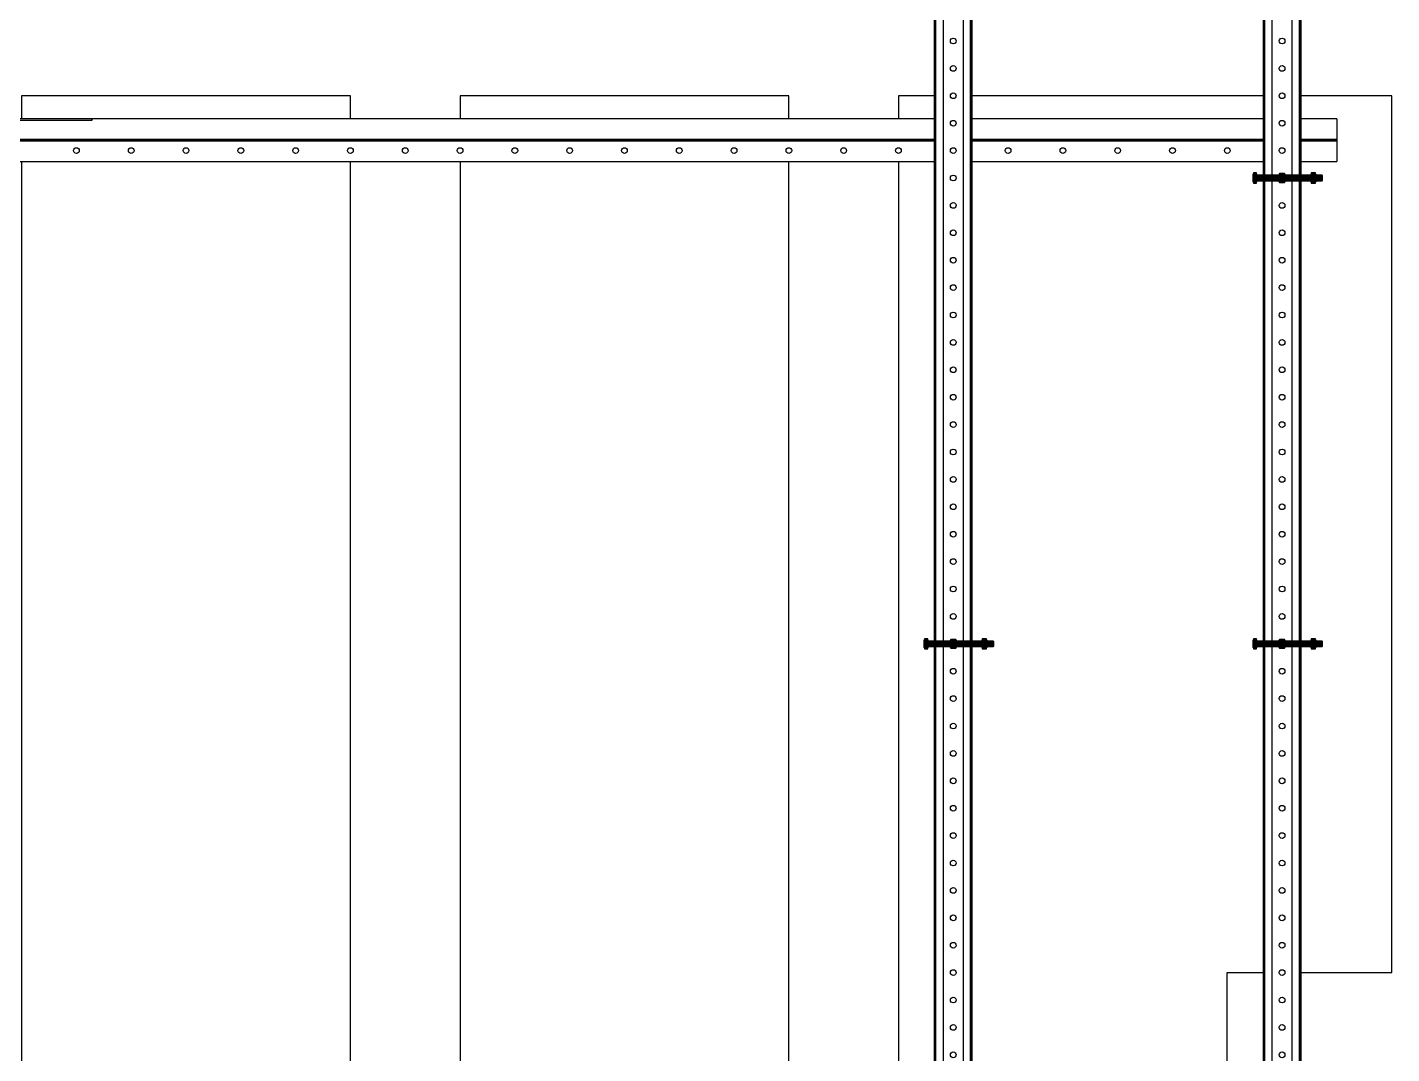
# Model space of a CAD drawing. Header units: millimetres. Extents: x -962357 to -591296, y -223672 to 59420.
# Drawn here: x -790525 to -789280, y -173343 to -172406 of the extents above; entities that cross this region are included whole.
import ezdxf

# ---------------------------------------------------------------- set-up
doc = ezdxf.new("R2010")
doc.units = ezdxf.units.MM
for name, color, linetype in [('000 - H A T C H', 8, 'Continuous'), ('000 - WIPEOUT', 250, 'Continuous'), ('001 - ASCESSORIES', 251, 'Continuous'), ('A11_ALU.SOLID SHEET', 2, 'Continuous')]:
    doc.layers.add(name, color=color, linetype=linetype)
pattern_1 = [(110, (-0.5, 0), (-0.939693, -0.34202), []), (110, (-0.2012, 0.6409), (-0.939693, -0.34202), [1.25, -0.25, 0, -0.25])]

# ---------------------------------------------------------------- blocks, each defined once
blk = doc.blocks.new('*U4870')
at = {"color": 3}
for points in [[(-875, -250), (875, -250), (875, -550), (-875, -550)], [(-875, -650), (875, -650), (875, -950), (-875, -950)]]:
    blk.add_wipeout(points, dxfattribs=at).dxf.layer = '000 - WIPEOUT'
at = {"layer": 'A11_ALU.SOLID SHEET', "color": 0, "linetype": 'ByBlock'}
for points in [[(-875, -550), (875, -550), (875, -250), (-875, -250)], [(-875, -950), (875, -950), (875, -650), (-875, -650)]]:
    blk.add_lwpolyline(points, close=True, dxfattribs=at)
blk = doc.blocks.new('*U4898')
at = {"color": 1}
blk.add_wipeout([(-1200, 0), (1200, 0), (1200, -39), (-1200, -39)], dxfattribs=at).dxf.layer = '000 - WIPEOUT'
at = {"layer": '001 - ASCESSORIES', "linetype": 'ByBlock'}
for p, q in [((-1200, -20), (-1200, 0)), ((1200, -18.8), (-1200, -18.8))]:
    blk.add_line(p, q, dxfattribs=at)
at = {"layer": '001 - ASCESSORIES'}
blk.add_line((1200, -20), (-1200, -20), dxfattribs=at)
at = {"layer": '001 - ASCESSORIES', "color": 0}
blk.add_line((-1200, -39), (-1200, -20), dxfattribs=at)
for points in [[(1200, 0), (-1200, 0)], [(-1200, -20), (1200, -20)]]:
    blk.add_lwpolyline(points, dxfattribs=at)
at = {"layer": '001 - ASCESSORIES'}
for points in [[(1200, -20), (-1200, -20)], [(-1200, -39), (1200, -39)]]:
    blk.add_lwpolyline(points, dxfattribs=at)
at = {"layer": '001 - ASCESSORIES', "color": 2}
for points in [[(-64.4, -37.8), (-64.4, -39), (63.8, -39), (63.8, -37.8)], [(-64.1, -37.8), (-64.1, -39), (64.1, -39), (64.1, -37.8)]]:
    blk.add_lwpolyline(points, close=True, dxfattribs=at)
at = {"layer": '001 - ASCESSORIES'}
for centre in [(-1150, -10), (-1100, -10), (-1050, -10), (-1000, -10), (-950, -10), (-900, -10), (-850, -10), (-800, -10), (-750, -10), (-700, -10), (-650, -10), (-600, -10), (-550, -10), (-500, -10), (-450, -10), (-400, -10), (-350, -10), (-300, -10), (-250, -10), (-200, -10), (-150, -10), (-100, -10), (-50, -10)]:
    blk.add_circle(centre, 2.6, dxfattribs=at)
blk = doc.blocks.new('000 - ASSCESSORIES_FAMELINE_GALV.BRACKET_FITTING_U-PROFILE_CC-01_TOP_VIEW')
at = {"color": 6}
blk.add_wipeout([(1500, -17), (-1500, -17), (-1500, 17), (1500, 17)], dxfattribs=at).dxf.layer = '000 - WIPEOUT'
at = {"layer": '001 - ASCESSORIES', "color": 0, "linetype": 'ByBlock'}
for p, q in [((1500, 15.8), (-1500, 15.8)), ((1500, -15.8), (-1500, -15.8))]:
    blk.add_line(p, q, dxfattribs=at)
at = {"layer": '001 - ASCESSORIES', "color": 1}
blk.add_lwpolyline([(1500, 17), (1500, -17), (-1500, -17), (-1500, 17)], close=True, dxfattribs=at)
at = {"layer": '001 - ASCESSORIES', "color": 0, "linetype": 'ByBlock'}
for points in [[(-1500, 17), (-1500, 9), (1500, 9), (1500, 17)], [(-1500, -9), (-1500, -17), (1500, -17), (1500, -9)]]:
    blk.add_lwpolyline(points, close=True, dxfattribs=at)
at = {"layer": '001 - ASCESSORIES', "color": 1, "linetype": 'Continuous'}
for centre in [(-675, 0), (-650, 0), (-625, 0), (-600, 0), (-575, 0), (-550, 0), (-525, 0), (-500, 0), (-475, 0), (-450, 0), (-425, 0), (-400, 0), (-375, 0), (-350, 0), (-325, 0), (-300, 0), (-275, 0), (-250, 0), (-225, 0), (-200, 0), (-175, 0), (-150, 0), (-125, 0), (-100, 0), (-75, 0), (-50, 0), (-25, 0), (0, 0), (25, 0), (50, 0), (75, 0), (100, 0), (125, 0), (150, 0), (175, 0), (200, 0), (225, 0), (250, 0)]:
    blk.add_circle(centre, 2.6, dxfattribs=at)
blk = doc.blocks.new('*U4907')
at = {"layer": '001 - ASCESSORIES', "color": 0, "linetype": 'ByBlock'}
blk.add_blockref('000 - ASSCESSORIES_FAMELINE_GALV.BRACKET_FITTING_U-PROFILE_CC-01_TOP_VIEW', (0, 0), dxfattribs=at)
blk = doc.blocks.new('*U4942')
at = {"color": 6}
blk.add_wipeout([(950, -17), (-950, -17), (-950, 17), (950, 17)], dxfattribs=at).dxf.layer = '000 - WIPEOUT'
at = {"layer": '001 - ASCESSORIES', "color": 0, "linetype": 'ByBlock'}
for p, q in [((950, 15.8), (-950, 15.8)), ((950, -15.8), (-950, -15.8))]:
    blk.add_line(p, q, dxfattribs=at)
at = {"layer": '001 - ASCESSORIES', "color": 1}
blk.add_lwpolyline([(950, 17), (950, -17), (-950, -17), (-950, 17)], close=True, dxfattribs=at)
at = {"layer": '001 - ASCESSORIES', "color": 0, "linetype": 'ByBlock'}
for points in [[(-950, 17), (-950, 9), (950, 9), (950, 17)], [(-950, -9), (-950, -17), (950, -17), (950, -9)]]:
    blk.add_lwpolyline(points, close=True, dxfattribs=at)
at = {"layer": '001 - ASCESSORIES', "color": 1, "linetype": 'Continuous'}
for centre in [(-125, 0), (-100, 0), (-75, 0), (-50, 0), (-25, 0), (0, 0), (25, 0), (50, 0), (75, 0), (100, 0), (125, 0), (150, 0), (175, 0), (200, 0), (225, 0), (250, 0), (275, 0), (300, 0), (325, 0), (350, 0), (375, 0), (400, 0), (425, 0), (450, 0), (475, 0), (500, 0), (525, 0), (550, 0), (575, 0), (600, 0), (625, 0), (650, 0), (675, 0), (700, 0), (725, 0), (750, 0), (775, 0), (800, 0)]:
    blk.add_circle(centre, 2.6, dxfattribs=at)
blk = doc.blocks.new('*U4663')
at = {"layer": '001 - ASCESSORIES', "color": 0}
blk.add_lwpolyline([(4.6, 0), (2.3, 4), (-2.3, 4), (-4.6, 0), (-2.3, -4), (2.3, -4)], close=True, dxfattribs=at)
at = {"layer": '001 - ASCESSORIES', "color": 8}
blk.add_circle((0, 0), 3.85, dxfattribs=at)
at = {"layer": '001 - ASCESSORIES', "color": 0}
blk.add_circle((0, 0), 2.6, dxfattribs=at)
blk = doc.blocks.new('*U4664')
at = {"layer": '000 - H A T C H'}
h = blk.add_hatch(color=250, dxfattribs=at)
h.dxf.hatch_style = 1
h.paths.add_polyline_path([(4, -2.3), (4, 2.3), (0, 4.6), (-4, 2.3), (-4, -2.3), (0, -4.6)])
h.paths.add_polyline_path([(0, -2.6, -1), (0, 2.6, -1)], flags=16)
at = {"layer": '001 - ASCESSORIES', "color": 0, "rotation": 270}
blk.add_blockref('*U4663', (0, 0), dxfattribs=at)
blk = doc.blocks.new('*U4682')
at = {"color": 1}
for p, q in [((-3.5, 3.5), (3.5, 3.5)), ((-3.5, 0), (3.5, 0))]:
    blk.add_line(p, q, dxfattribs=at)
at = {"color": 0}
for points in [[(-2.3, 3.2, 0.249855), (-4.6, 3.2), (-4.6, 0.3, 0.249855), (-2.3, 0.3)], [(2.3, 3.2, 0.062432), (0, 3.5, 0.062432), (-2.3, 3.2), (-2.3, 0.3, 0.061701), (0, 0, 0.061701), (2.3, 0.3)], [(4.6, 3.2, 0.249855), (2.3, 3.2), (2.3, 0.3, 0.249855), (4.6, 0.3)]]:
    blk.add_lwpolyline(points, format="xyb", close=True, dxfattribs=at)
blk = doc.blocks.new('*U4696')
at = {"layer": '000 - H A T C H'}
h = blk.add_hatch(dxfattribs=at)
h.set_pattern_fill('ANSI35', color=8, scale=4, angle=65)
h.set_pattern_definition(pattern_1)
h.paths.add_polyline_path([(0, -2.5), (59.5, -2.5), (59.5, 2.5), (0, 2.5)])
at = {"color": 8}
blk.add_line((59.5, -2.5), (59.5, 2.5), dxfattribs=at)
at = {"color": 1}
blk.add_lwpolyline([(59.5, 2.5), (0, 2.5), (0, -2.5), (59.5, -2.5), (60, -2), (60, 2)], close=True, dxfattribs=at)
blk = doc.blocks.new('*U4748')
at = {"layer": '000 - H A T C H'}
h = blk.add_hatch(color=250, dxfattribs=at)
h.dxf.hatch_style = 1
edge = h.paths.add_edge_path()
edge.add_line((-0.3, -4.6), (-3.2, -4.6))
edge.add_arc((-1, -3.5), 2.45, 180, 208.0569, ccw=False)
edge.add_line((-3.5, -3.5), (-3.5, 0))
edge.add_arc((5.9, 0), 9.36, 179.9761, 180.0239, ccw=False)
edge.add_line((-3.5, 0), (-3.5, 0))
edge.add_arc((5.9, 0), 9.36, 179.9761, 180.0239, ccw=False)
edge.add_line((-3.5, 0), (-3.5, 3.5))
edge.add_arc((-1, 3.5), 2.45, 151.9431, 180, ccw=False)
edge.add_line((-3.2, 4.6), (-0.3, 4.6))
edge.add_arc((-2.5, 3.5), 2.45, 360, 388.0569, ccw=False)
edge.add_line((0, 3.5), (0, -3.5))
edge.add_arc((-2.5, -3.5), 2.45, 331.9431, 360, ccw=False)
blk.add_blockref('*U4696', (0, 0))
at = {"layer": '001 - ASCESSORIES', "rotation": 90}
blk.add_blockref('*U4682', (0, 0), dxfattribs=at)
blk = doc.blocks.new('*U4662')
at = {"color": 1}
for p, q in [((-3.5, 4.5), (3.5, 4.5)), ((-3.5, 0), (3.5, 0))]:
    blk.add_line(p, q, dxfattribs=at)
at = {"color": 0}
for points in [[(-2.3, 4.2, 0.249893), (-4.6, 4.2), (-4.6, 0.3, 0.249893), (-2.3, 0.3)], [(2.3, 4.2, 0.062422), (0, 4.5, 0.062422), (-2.3, 4.2), (-2.3, 0.3, 0.061692), (0, 0, 0.061692), (2.3, 0.3)], [(4.6, 4.2, 0.249893), (2.3, 4.2), (2.3, 0.3, 0.249893), (4.6, 0.3)]]:
    blk.add_lwpolyline(points, format="xyb", close=True, dxfattribs=at)
blk = doc.blocks.new('*U4707')
at = {"layer": '000 - H A T C H'}
h = blk.add_hatch(color=250, dxfattribs=at)
h.dxf.hatch_style = 1
edge = h.paths.add_edge_path()
edge.add_line((0.3, 4.6), (4.2, 4.6))
edge.add_arc((2, 3.5), 2.45, 0, 28.0609, ccw=False)
edge.add_line((4.5, 3.5), (4.5, 0))
edge.add_arc((-4.9, 0), 9.36, -0.0239, 0.0239, ccw=False)
edge.add_line((4.5, 0), (4.5, 0))
edge.add_arc((-4.9, 0), 9.36, -0.0239, 0.0239, ccw=False)
edge.add_line((4.5, 0), (4.5, -3.5))
edge.add_arc((2, -3.5), 2.45, -28.0609, 0, ccw=False)
edge.add_line((4.2, -4.6), (0.3, -4.6))
edge.add_arc((2.5, -3.5), 2.45, 180, 208.0609, ccw=False)
edge.add_line((0, -3.5), (0, 3.5))
edge.add_arc((2.5, 3.5), 2.45, 151.9391, 180, ccw=False)
at = {"layer": '001 - ASCESSORIES', "color": 0, "rotation": 270}
blk.add_blockref('*U4662', (0, 0), dxfattribs=at)
blk = doc.blocks.new('*U4821')
at = {"layer": '001 - ASCESSORIES'}
blk.add_blockref('*U4748', (-23, 0), dxfattribs=at)
at = {"layer": '001 - ASCESSORIES', "color": 2}
for rotation in [90, 90, 270, 270]:
    blk.add_blockref('*U4664', (0, 0), dxfattribs=dict(at, rotation=rotation))
at = {"layer": '001 - ASCESSORIES', "color": 1}
blk.add_blockref('*U4707', (26.2, 0), dxfattribs=at)
blk = doc.blocks.new('*U4956')
at = {"layer": 'A11_ALU.SOLID SHEET', "linetype": 'ByBlock'}
blk.add_lwpolyline([(-44750, 2505.5), (-44600, 2505.5), (-44600, 3305.5), (-45050, 3305.5), (-45050, 1555.5), (-44750, 1555.5)], close=True, dxfattribs=at)
at = {"layer": 'A11_ALU.SOLID SHEET', "color": 0, "linetype": 'ByBlock', "rotation": 90}
blk.add_blockref('*U4870', (-46100, 2430.5), dxfattribs=at)
at = {"layer": '001 - ASCESSORIES', "linetype": 'ByBlock', "rotation": 180}
blk.add_blockref('*U4898', (-45850, 3245.5), dxfattribs=at)
at = {"layer": '001 - ASCESSORIES', "linetype": 'ByBlock', "rotation": 270}
for name, p in [('*U4907', (-45000, 2680.5)), ('*U4942', (-44700, 3230.5))]:
    blk.add_blockref(name, p, dxfattribs=at)
at = {"layer": '001 - ASCESSORIES', "linetype": 'ByBlock'}
for p in [(-44700, 3230.5), (-45000, 2805.5), (-45000, 2805.5), (-44700, 2805.5)]:
    blk.add_blockref('*U4821', p, dxfattribs=at)
blk = doc.blocks.new('*U703')
at = {"color": 3}
for points in [[(-875, -250), (875, -250), (875, -550), (-875, -550)], [(-875, -650), (875, -650), (875, -950), (-875, -950)]]:
    blk.add_wipeout(points, dxfattribs=at).dxf.layer = '000 - WIPEOUT'
at = {"layer": 'A11_ALU.SOLID SHEET', "color": 0, "linetype": 'ByBlock'}
for points in [[(-875, -550), (875, -550), (875, -250), (-875, -250)], [(-875, -950), (875, -950), (875, -650), (-875, -650)]]:
    blk.add_lwpolyline(points, close=True, dxfattribs=at)
blk = doc.blocks.new('*U502')
at = {"color": 1}
blk.add_wipeout([(-1200, 0), (1200, 0), (1200, -39), (-1200, -39)], dxfattribs=at).dxf.layer = '000 - WIPEOUT'
at = {"layer": '001 - ASCESSORIES', "linetype": 'ByBlock'}
for p, q in [((-1200, -20), (-1200, 0)), ((1200, -18.8), (-1200, -18.8))]:
    blk.add_line(p, q, dxfattribs=at)
at = {"layer": '001 - ASCESSORIES'}
blk.add_line((1200, -20), (-1200, -20), dxfattribs=at)
at = {"layer": '001 - ASCESSORIES', "color": 0}
blk.add_line((-1200, -39), (-1200, -20), dxfattribs=at)
for points in [[(1200, 0), (-1200, 0)], [(-1200, -20), (1200, -20)]]:
    blk.add_lwpolyline(points, dxfattribs=at)
at = {"layer": '001 - ASCESSORIES'}
for points in [[(1200, -20), (-1200, -20)], [(-1200, -39), (1200, -39)]]:
    blk.add_lwpolyline(points, dxfattribs=at)
at = {"layer": '001 - ASCESSORIES', "color": 2}
for points in [[(-64.4, -37.8), (-64.4, -39), (63.8, -39), (63.8, -37.8)], [(-64.1, -37.8), (-64.1, -39), (64.1, -39), (64.1, -37.8)]]:
    blk.add_lwpolyline(points, close=True, dxfattribs=at)
at = {"layer": '001 - ASCESSORIES'}
for centre in [(-1150, -10), (-1100, -10), (-1050, -10), (-1000, -10), (-950, -10), (-900, -10), (-850, -10), (-800, -10), (-750, -10), (-700, -10), (-650, -10), (-600, -10), (-550, -10), (-500, -10), (-450, -10), (-400, -10), (-350, -10), (-300, -10), (-250, -10), (-200, -10), (-150, -10), (-100, -10), (-50, -10)]:
    blk.add_circle(centre, 2.6, dxfattribs=at)
blk = doc.blocks.new('*U521')
at = {"layer": '001 - ASCESSORIES', "color": 0, "linetype": 'ByBlock'}
blk.add_blockref('000 - ASSCESSORIES_FAMELINE_GALV.BRACKET_FITTING_U-PROFILE_CC-01_TOP_VIEW', (0, 0), dxfattribs=at)
blk = doc.blocks.new('*U554')
at = {"color": 6}
blk.add_wipeout([(950, -17), (-950, -17), (-950, 17), (950, 17)], dxfattribs=at).dxf.layer = '000 - WIPEOUT'
at = {"layer": '001 - ASCESSORIES', "color": 0, "linetype": 'ByBlock'}
for p, q in [((950, 15.8), (-950, 15.8)), ((950, -15.8), (-950, -15.8))]:
    blk.add_line(p, q, dxfattribs=at)
at = {"layer": '001 - ASCESSORIES', "color": 1}
blk.add_lwpolyline([(950, 17), (950, -17), (-950, -17), (-950, 17)], close=True, dxfattribs=at)
at = {"layer": '001 - ASCESSORIES', "color": 0, "linetype": 'ByBlock'}
for points in [[(-950, 17), (-950, 9), (950, 9), (950, 17)], [(-950, -9), (-950, -17), (950, -17), (950, -9)]]:
    blk.add_lwpolyline(points, close=True, dxfattribs=at)
at = {"layer": '001 - ASCESSORIES', "color": 1, "linetype": 'Continuous'}
for centre in [(-125, 0), (-100, 0), (-75, 0), (-50, 0), (-25, 0), (0, 0), (25, 0), (50, 0), (75, 0), (100, 0), (125, 0), (150, 0), (175, 0), (200, 0), (225, 0), (250, 0), (275, 0), (300, 0), (325, 0), (350, 0), (375, 0), (400, 0), (425, 0), (450, 0), (475, 0), (500, 0), (525, 0), (550, 0), (575, 0), (600, 0), (625, 0), (650, 0), (675, 0), (700, 0), (725, 0), (750, 0), (775, 0), (800, 0)]:
    blk.add_circle(centre, 2.6, dxfattribs=at)
blk = doc.blocks.new('*U350')
at = {"layer": '001 - ASCESSORIES', "color": 0}
blk.add_lwpolyline([(4.6, 0), (2.3, 4), (-2.3, 4), (-4.6, 0), (-2.3, -4), (2.3, -4)], close=True, dxfattribs=at)
at = {"layer": '001 - ASCESSORIES', "color": 8}
blk.add_circle((0, 0), 3.85, dxfattribs=at)
at = {"layer": '001 - ASCESSORIES', "color": 0}
blk.add_circle((0, 0), 2.6, dxfattribs=at)
blk = doc.blocks.new('*U671')
at = {"layer": '000 - H A T C H'}
h = blk.add_hatch(color=250, dxfattribs=at)
h.dxf.hatch_style = 1
h.paths.add_polyline_path([(4, -2.3), (4, 2.3), (0, 4.6), (-4, 2.3), (-4, -2.3), (0, -4.6)])
h.paths.add_polyline_path([(0, -2.6, -1), (0, 2.6, -1)], flags=16)
at = {"layer": '001 - ASCESSORIES', "color": 0, "rotation": 270}
blk.add_blockref('*U350', (0, 0), dxfattribs=at)
blk = doc.blocks.new('*U351')
at = {"color": 1}
for p, q in [((-3.5, 3.5), (3.5, 3.5)), ((-3.5, 0), (3.5, 0))]:
    blk.add_line(p, q, dxfattribs=at)
at = {"color": 0}
for points in [[(-2.3, 3.2, 0.249855), (-4.6, 3.2), (-4.6, 0.3, 0.249855), (-2.3, 0.3)], [(2.3, 3.2, 0.062432), (0, 3.5, 0.062432), (-2.3, 3.2), (-2.3, 0.3, 0.061701), (0, 0, 0.061701), (2.3, 0.3)], [(4.6, 3.2, 0.249855), (2.3, 3.2), (2.3, 0.3, 0.249855), (4.6, 0.3)]]:
    blk.add_lwpolyline(points, format="xyb", close=True, dxfattribs=at)
blk = doc.blocks.new('*U365')
at = {"layer": '000 - H A T C H'}
h = blk.add_hatch(dxfattribs=at)
h.set_pattern_fill('ANSI35', color=8, scale=4, angle=65)
h.set_pattern_definition(pattern_1)
h.paths.add_polyline_path([(0, -2.5), (59.5, -2.5), (59.5, 2.5), (0, 2.5)])
at = {"color": 8}
blk.add_line((59.5, -2.5), (59.5, 2.5), dxfattribs=at)
at = {"color": 1}
blk.add_lwpolyline([(59.5, 2.5), (0, 2.5), (0, -2.5), (59.5, -2.5), (60, -2), (60, 2)], close=True, dxfattribs=at)
blk = doc.blocks.new('*U583')
at = {"layer": '000 - H A T C H'}
h = blk.add_hatch(color=250, dxfattribs=at)
h.dxf.hatch_style = 1
edge = h.paths.add_edge_path()
edge.add_line((-0.3, -4.6), (-3.2, -4.6))
edge.add_arc((-1, -3.5), 2.45, 180, 208.0569, ccw=False)
edge.add_line((-3.5, -3.5), (-3.5, 0))
edge.add_arc((5.9, 0), 9.36, 179.9761, 180.0239, ccw=False)
edge.add_line((-3.5, 0), (-3.5, 0))
edge.add_arc((5.9, 0), 9.36, 179.9761, 180.0239, ccw=False)
edge.add_line((-3.5, 0), (-3.5, 3.5))
edge.add_arc((-1, 3.5), 2.45, 151.9431, 180, ccw=False)
edge.add_line((-3.2, 4.6), (-0.3, 4.6))
edge.add_arc((-2.5, 3.5), 2.45, 360, 388.0569, ccw=False)
edge.add_line((0, 3.5), (0, -3.5))
edge.add_arc((-2.5, -3.5), 2.45, 331.9431, 360, ccw=False)
blk.add_blockref('*U365', (0, 0))
at = {"layer": '001 - ASCESSORIES', "rotation": 90}
blk.add_blockref('*U351', (0, 0), dxfattribs=at)
blk = doc.blocks.new('*U349')
at = {"color": 1}
for p, q in [((-3.5, 4.5), (3.5, 4.5)), ((-3.5, 0), (3.5, 0))]:
    blk.add_line(p, q, dxfattribs=at)
at = {"color": 0}
for points in [[(-2.3, 4.2, 0.249893), (-4.6, 4.2), (-4.6, 0.3, 0.249893), (-2.3, 0.3)], [(2.3, 4.2, 0.062422), (0, 4.5, 0.062422), (-2.3, 4.2), (-2.3, 0.3, 0.061692), (0, 0, 0.061692), (2.3, 0.3)], [(4.6, 4.2, 0.249893), (2.3, 4.2), (2.3, 0.3, 0.249893), (4.6, 0.3)]]:
    blk.add_lwpolyline(points, format="xyb", close=True, dxfattribs=at)
blk = doc.blocks.new('*U667')
at = {"layer": '000 - H A T C H'}
h = blk.add_hatch(color=250, dxfattribs=at)
h.dxf.hatch_style = 1
edge = h.paths.add_edge_path()
edge.add_line((0.3, 4.6), (4.2, 4.6))
edge.add_arc((2, 3.5), 2.45, 0, 28.0609, ccw=False)
edge.add_line((4.5, 3.5), (4.5, 0))
edge.add_arc((-4.9, 0), 9.36, -0.0239, 0.0239, ccw=False)
edge.add_line((4.5, 0), (4.5, 0))
edge.add_arc((-4.9, 0), 9.36, -0.0239, 0.0239, ccw=False)
edge.add_line((4.5, 0), (4.5, -3.5))
edge.add_arc((2, -3.5), 2.45, -28.0609, 0, ccw=False)
edge.add_line((4.2, -4.6), (0.3, -4.6))
edge.add_arc((2.5, -3.5), 2.45, 180, 208.0609, ccw=False)
edge.add_line((0, -3.5), (0, 3.5))
edge.add_arc((2.5, 3.5), 2.45, 151.9391, 180, ccw=False)
at = {"layer": '001 - ASCESSORIES', "color": 0, "rotation": 270}
blk.add_blockref('*U349', (0, 0), dxfattribs=at)
blk = doc.blocks.new('*U686')
at = {"layer": '001 - ASCESSORIES'}
blk.add_blockref('*U583', (-23, 0), dxfattribs=at)
at = {"layer": '001 - ASCESSORIES', "color": 2}
for rotation in [90, 90, 270, 270]:
    blk.add_blockref('*U671', (0, 0), dxfattribs=dict(at, rotation=rotation))
at = {"layer": '001 - ASCESSORIES', "color": 1}
blk.add_blockref('*U667', (26.2, 0), dxfattribs=at)

msp = doc.modelspace()

# ---------------------------------------------------------------- block references
msp.add_blockref('*U4956', (-744680, -175774.4))

# ---------------------------------------------------------------- next in the draw order: linework, layer by layer
at = {"layer": 'A11_ALU.SOLID SHEET', "linetype": 'ByBlock'}
msp.add_lwpolyline([(-789430, -173268.9), (-789280, -173268.9), (-789280, -172468.9), (-789730, -172468.9), (-789730, -174218.9), (-789430, -174218.9)], close=True, dxfattribs=at)

# ---------------------------------------------------------------- next in the draw order: block references
at = {"layer": 'A11_ALU.SOLID SHEET', "color": 0, "linetype": 'ByBlock', "rotation": 90}
msp.add_blockref('*U703', (-790780, -173343.9), dxfattribs=at)

# ---------------------------------------------------------------- next in the draw order: block references
at = {"layer": '001 - ASCESSORIES', "linetype": 'ByBlock', "rotation": 180}
msp.add_blockref('*U502', (-790530, -172528.9), dxfattribs=at)

# ---------------------------------------------------------------- next in the draw order: block references
at = {"layer": '001 - ASCESSORIES', "linetype": 'ByBlock', "rotation": 270}
for name, p in [('*U521', (-789680, -173093.9)), ('*U554', (-789380, -172543.9))]:
    msp.add_blockref(name, p, dxfattribs=at)

# ---------------------------------------------------------------- next in the draw order: block references
at = {"layer": '001 - ASCESSORIES', "linetype": 'ByBlock'}
for p in [(-789380, -172543.9), (-789680, -172968.9), (-789680, -172968.9), (-789380, -172968.9)]:
    msp.add_blockref('*U686', p, dxfattribs=at)

doc.saveas('drawing.dxf')
